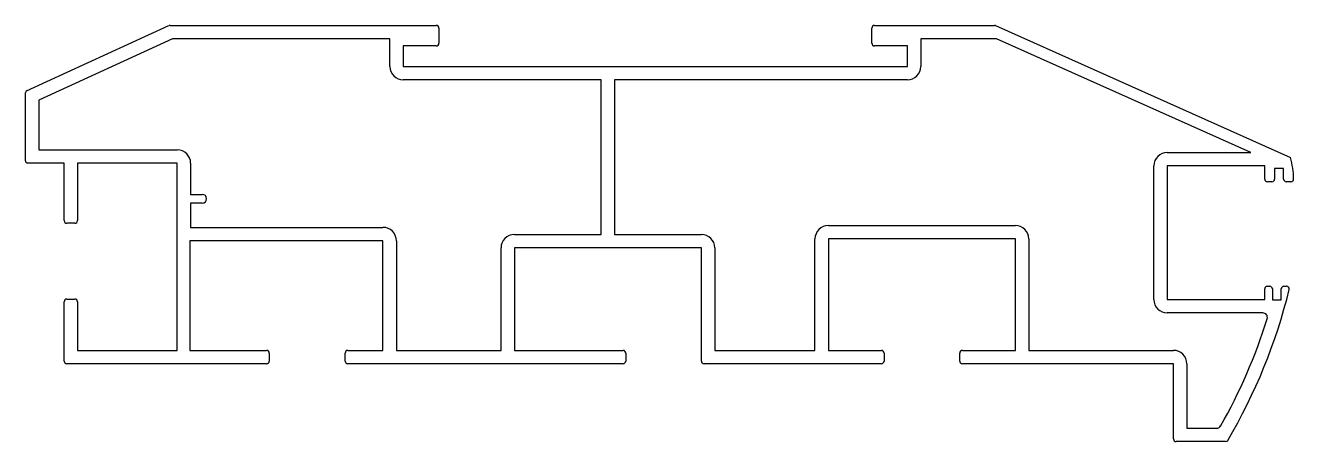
# Model space of a CAD drawing. Extents: x 227 to 370, y 667 to 713.
import ezdxf

# ---------------------------------------------------------------- set-up
doc = ezdxf.new("R2010")
doc.units = 0
doc.layers.get('0').update_dxf_attribs({"linetype": 'CONTINUOUS'})

msp = doc.modelspace()

# ---------------------------------------------------------------- linework, layer by layer
at = {"color": 0}
for p, q in [((227.62, 705.95), (243.6, 713.26)), ((243.73, 713.29), (273.61, 713.29)), ((273.91, 712.99), (273.91, 711.29)), ((322.51, 711.29), (322.51, 712.99)), ((322.81, 713.29), (336.29, 713.29)), ((336.41, 713.26), (369.5, 698.48)), ((243.99, 711.79), (228.98, 704.92)), ((268.41, 711.79), (243.99, 711.79)), ((268.41, 708.69), (268.41, 711.79)), ((273.61, 710.99), (269.91, 710.99)), ((269.91, 710.99), (269.91, 708.69)), ((326.51, 710.99), (322.81, 710.99)), ((326.51, 708.69), (326.51, 710.99)), ((336.52, 711.79), (328.01, 711.79)), ((328.01, 711.79), (328.01, 708.69)), ((365.07, 699.04), (336.52, 711.79)), ((269.91, 708.69), (326.51, 708.69)), ((292.13, 707.19), (269.91, 707.19)), ((292.13, 689.84), (292.13, 707.19)), ((326.51, 707.19), (293.63, 707.19)), ((293.63, 707.19), (293.63, 689.84)), ((227.48, 698.09), (227.48, 705.73)), ((228.98, 704.92), (228.98, 699.34)), ((228.98, 699.34), (244.53, 699.34)), ((231.83, 697.84), (227.73, 697.84)), ((231.83, 691.39), (231.83, 697.84)), ((244.53, 697.84), (233.33, 697.84)), ((233.33, 697.84), (233.33, 691.39)), ((244.53, 676.84), (244.53, 697.84)), ((246.03, 697.84), (246.03, 694.34)), ((355.68, 699.04), (365.07, 699.04)), ((354.18, 682.54), (354.18, 697.54)), ((366.63, 697.54), (355.68, 697.54)), ((355.68, 697.54), (355.68, 682.54)), ((366.63, 696.05), (366.63, 697.54)), ((368.74, 697.25), (367.74, 697.25)), ((367.74, 697.25), (367.74, 696.05)), ((368.74, 696.05), (368.74, 697.25)), ((367.44, 695.75), (366.93, 695.75)), ((369.57, 695.75), (369.04, 695.75)), ((246.03, 694.34), (247.33, 694.34)), ((247.33, 693.34), (246.03, 693.34)), ((246.03, 693.34), (246.03, 690.64)), ((233.03, 691.09), (232.13, 691.09)), ((246.03, 690.64), (267.63, 690.64)), ((317.63, 690.84), (338.63, 690.84)), ((282.38, 689.84), (292.13, 689.84)), ((293.63, 689.84), (303.38, 689.84)), ((316.13, 676.84), (316.13, 689.34)), ((338.63, 689.34), (317.63, 689.34)), ((317.63, 689.34), (317.63, 676.84)), ((338.63, 676.84), (338.63, 689.34)), ((340.13, 689.34), (340.13, 676.84)), ((267.63, 689.14), (245.93, 689.14)), ((245.93, 689.14), (245.93, 676.84)), ((267.63, 676.84), (267.63, 689.14)), ((269.13, 689.14), (269.13, 676.84)), ((280.88, 676.84), (280.88, 688.34)), ((303.38, 688.34), (282.38, 688.34)), ((282.38, 688.34), (282.38, 676.84)), ((303.38, 675.64), (303.38, 688.34)), ((304.88, 688.34), (304.88, 676.84)), ((366.63, 682.54), (366.63, 683.73)), ((366.93, 684.03), (367.18, 684.03)), ((367.48, 683.73), (367.48, 682.52)), ((368.48, 682.52), (368.48, 683.73)), ((368.78, 684.03), (369.08, 684.03)), ((231.83, 675.64), (231.83, 682.29)), ((232.13, 682.59), (233.03, 682.59)), ((233.33, 682.29), (233.33, 676.84)), ((355.68, 682.54), (366.63, 682.54)), ((367.48, 682.52), (368.48, 682.52)), ((366.42, 681.04), (355.68, 681.04)), ((233.33, 676.84), (244.53, 676.84)), ((245.93, 676.84), (254.56, 676.84)), ((254.86, 676.54), (254.86, 675.64)), ((263.38, 675.64), (263.38, 676.54)), ((263.68, 676.84), (267.63, 676.84)), ((269.13, 676.84), (280.88, 676.84)), ((282.38, 676.84), (294.58, 676.84)), ((294.88, 676.54), (294.88, 675.64)), ((304.88, 676.84), (316.13, 676.84)), ((317.63, 676.84), (323.58, 676.84)), ((323.88, 676.54), (323.88, 675.64)), ((332.38, 675.64), (332.38, 676.54)), ((332.68, 676.84), (338.63, 676.84)), ((340.13, 676.84), (356.38, 676.84)), ((254.56, 675.34), (232.13, 675.34)), ((294.58, 675.34), (263.68, 675.34)), ((323.58, 675.34), (303.68, 675.34)), ((356.38, 675.34), (332.68, 675.34)), ((356.38, 666.91), (356.38, 675.34)), ((357.88, 675.34), (357.88, 668.11)), ((357.88, 668.11), (361.24, 668.11)), ((362.22, 666.61), (356.68, 666.61))]:
    msp.add_line(p, q, dxfattribs=at)
for centre, radius, start, end in [((243.73, 712.99), 0.3, 90, 114.583), ((273.61, 712.99), 0.3, 360, 90), ((322.81, 712.99), 0.3, 90, 180), ((336.29, 712.99), 0.3, 65.9246, 90), ((273.61, 711.29), 0.3, 270, 0), ((322.81, 711.29), 0.3, 180, 270), ((269.91, 708.69), 1.5, 180, 270), ((326.51, 708.69), 1.5, 270, 0), ((227.73, 705.73), 0.25, 114.583, 180), ((244.53, 697.84), 1.5, 0, 90), ((227.73, 698.09), 0.25, 180, 270), ((355.68, 697.54), 1.5, 90, 180), ((361.39, 696.01), 8.48, 0.2982, 16.9365), ((366.93, 696.05), 0.3, 180, 270), ((367.44, 696.05), 0.3, 270, 0), ((369.04, 696.05), 0.3, 180, 270), ((369.57, 696.05), 0.3, 270, 0.2982), ((247.33, 693.84), 0.5, 270, 90), ((232.13, 691.39), 0.3, 180, 270), ((233.03, 691.39), 0.3, 270, 360), ((267.63, 689.14), 1.5, 0.0022, 90), ((317.63, 689.34), 1.5, 90, 180), ((338.63, 689.34), 1.5, 0, 90), ((282.38, 688.34), 1.5, 90, 180), ((303.38, 688.34), 1.5, 0, 90), ((307.9, 698.87), 63.33, 329.5042, 346.1091), ((366.93, 683.73), 0.3, 90, 180), ((367.18, 683.73), 0.3, 0, 90), ((368.78, 683.73), 0.3, 90, 180), ((369.08, 683.73), 0.3, 349.8387, 90), ((232.13, 682.29), 0.3, 90, 180), ((233.03, 682.29), 0.3, 0, 90), ((355.68, 682.54), 1.5, 180, 270), ((366.42, 680.54), 0.5, 342.602, 90), ((307.9, 698.87), 61.83, 330.4256, 342.602), ((254.56, 676.54), 0.3, 0, 90), ((263.68, 676.54), 0.3, 90, 180), ((294.58, 676.54), 0.3, 0, 90), ((323.58, 676.54), 0.3, 360, 90), ((332.68, 676.54), 0.3, 90, 180), ((356.38, 675.34), 1.5, 360, 90), ((232.13, 675.64), 0.3, 180, 270), ((254.56, 675.64), 0.3, 270, 360), ((263.68, 675.64), 0.3, 180, 270), ((294.58, 675.64), 0.3, 270, 360), ((303.68, 675.64), 0.3, 180, 270), ((323.58, 675.64), 0.3, 270, 0), ((332.68, 675.64), 0.3, 180, 270), ((361.24, 668.61), 0.5, 270, 330.4256), ((356.68, 666.91), 0.3, 180, 270), ((362.22, 666.91), 0.3, 270, 325.7745)]:
    msp.add_arc(centre, radius, start, end, dxfattribs=at)

doc.saveas('drawing.dxf')
